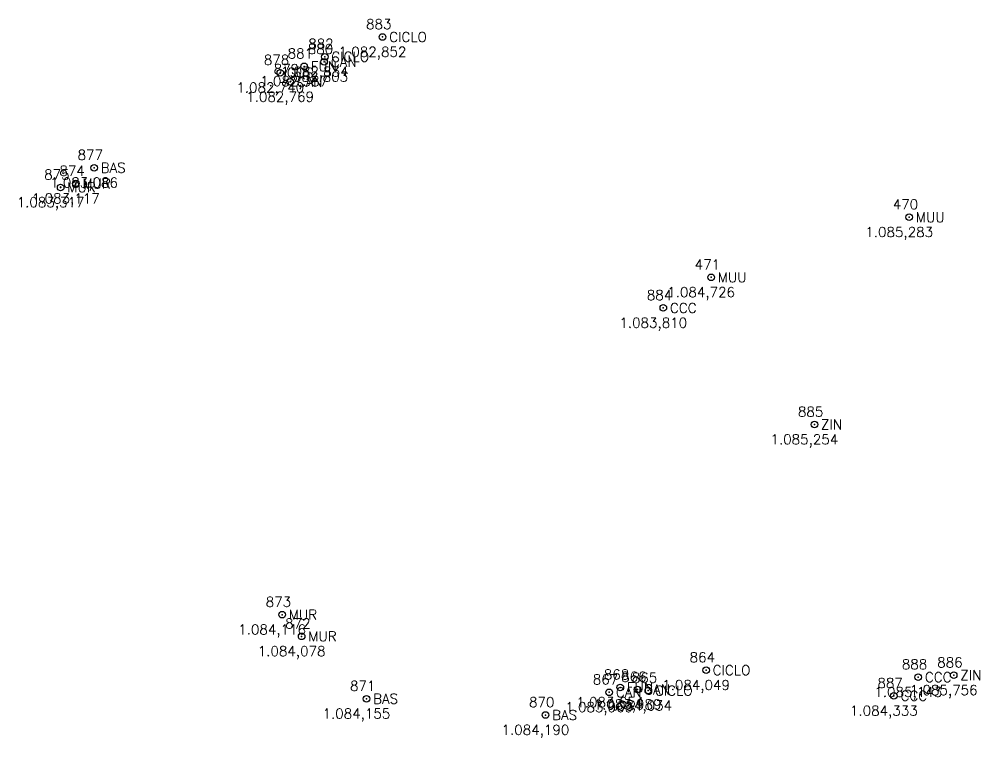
# Model space of a CAD drawing. Extents: x 190546 to 194941, y 8251022 to 8268833.
# Drawn here: x 194600.71 to 194644.41, y 8268466.84 to 8268499.55 of the extents above; entities that cross this region are included whole.
import ezdxf

# ---------------------------------------------------------------- set-up
doc = ezdxf.new("R2010")
doc.units = 0
doc.header["$LTSCALE"] = 10
doc.header["$MEASUREMENT"] = 0
doc.linetypes.add('CONTINUO', pattern=[0])
doc.layers.get('0').update_dxf_attribs({"linetype": 'CONTINUOUS'})
doc.layers.add('_IRRADIACAO', color=7, linetype='CONTINUO')
doc.styles.add('ROMANS', font='romans', dxfattribs={"height": 0.2})
doc.styles.get("Standard").update_dxf_attribs({"font": 'txt.shx'})

# ---------------------------------------------------------------- blocks, each defined once
blk = doc.blocks.new('SIMB_CIRCULO')
at = {"color": 0, "linetype": 'CONTINUOUS'}
blk.add_circle((0, 0), 0.5, dxfattribs=at)
at = {"color": 0}
blk.add_point((0, 0), dxfattribs=at)
for tag in ['desc:', 'cota:', 'pto:']:
    blk.add_attdef(tag, (0, 0), '', height=1)

msp = doc.modelspace()

# ---------------------------------------------------------------- block references
at = {"layer": '_IRRADIACAO', "color": 4}
ref = msp.add_blockref('SIMB_CIRCULO', (194617.236, 8268498.741), dxfattribs=dict(at, xscale=0.3, yscale=0.3, zscale=0.3))
ref.add_attrib('PONTO', '883', (194616.486, 8268499.101), dxfattribs={"layer": '0', "color": 1, "height": 0.45, "style": 'ROMANS'})
ref.add_attrib('DESC', 'CICLO', (194617.536, 8268498.516), dxfattribs={"layer": '0', "color": 3, "height": 0.45, "style": 'ROMANS'})
ref.add_attrib('COTA', '1.082,852', (194615.236, 8268497.841), dxfattribs={"layer": '0', "color": 5, "height": 0.45, "style": 'ROMANS'})
ref = msp.add_blockref('SIMB_CIRCULO', (194614.583, 8268497.609), dxfattribs=dict(at, xscale=0.3, yscale=0.3, zscale=0.3))
ref.add_attrib('PONTO', '880', (194613.833, 8268497.969), dxfattribs={"layer": '0', "color": 1, "height": 0.45, "style": 'ROMANS'})
ref.add_attrib('DESC', 'CAN', (194614.883, 8268497.384), dxfattribs={"layer": '0', "color": 3, "height": 0.45, "style": 'ROMANS'})
ref.add_attrib('COTA', '1.082,803', (194612.583, 8268496.709), dxfattribs={"layer": '0', "color": 5, "height": 0.45, "style": 'ROMANS'})
ref = msp.add_blockref('SIMB_CIRCULO', (194614.606, 8268497.84), dxfattribs=dict(at, xscale=0.3, yscale=0.3, zscale=0.3))
ref.add_attrib('PONTO', '882', (194613.856, 8268498.2), dxfattribs={"layer": '0', "color": 1, "height": 0.45, "style": 'ROMANS'})
ref.add_attrib('DESC', 'CICLO', (194614.906, 8268497.615), dxfattribs={"layer": '0', "color": 3, "height": 0.45, "style": 'ROMANS'})
ref.add_attrib('COTA', '1.082,834', (194612.606, 8268496.94), dxfattribs={"layer": '0', "color": 5, "height": 0.45, "style": 'ROMANS'})
ref = msp.add_blockref('SIMB_CIRCULO', (194613.667, 8268497.405), dxfattribs=dict(at, xscale=0.3, yscale=0.3, zscale=0.3))
ref.add_attrib('PONTO', '881', (194612.917, 8268497.765), dxfattribs={"layer": '0', "color": 1, "height": 0.45, "style": 'ROMANS'})
ref.add_attrib('DESC', 'FUN', (194613.967, 8268497.18), dxfattribs={"layer": '0', "color": 3, "height": 0.45, "style": 'ROMANS'})
ref.add_attrib('COTA', '1.082,387', (194611.667, 8268496.505), dxfattribs={"layer": '0', "color": 5, "height": 0.45, "style": 'ROMANS'})
ref = msp.add_blockref('SIMB_CIRCULO', (194612.584, 8268497.113), dxfattribs=dict(at, xscale=0.3, yscale=0.3, zscale=0.3))
ref.add_attrib('PONTO', '878', (194611.834, 8268497.473), dxfattribs={"layer": '0', "color": 1, "height": 0.45, "style": 'ROMANS'})
ref.add_attrib('DESC', 'COS', (194612.884, 8268496.888), dxfattribs={"layer": '0', "color": 3, "height": 0.45, "style": 'ROMANS'})
ref.add_attrib('COTA', '1.082,740', (194610.584, 8268496.213), dxfattribs={"layer": '0', "color": 5, "height": 0.45, "style": 'ROMANS'})
ref = msp.add_blockref('SIMB_CIRCULO', (194613.033, 8268496.696), dxfattribs=dict(at, xscale=0.3, yscale=0.3, zscale=0.3))
ref.add_attrib('PONTO', '879', (194612.283, 8268497.056), dxfattribs={"layer": '0', "color": 1, "height": 0.45, "style": 'ROMANS'})
ref.add_attrib('DESC', 'CAN', (194613.332, 8268496.471), dxfattribs={"layer": '0', "color": 3, "height": 0.45, "style": 'ROMANS'})
ref.add_attrib('COTA', '1.082,769', (194611.033, 8268495.796), dxfattribs={"layer": '0', "color": 5, "height": 0.45, "style": 'ROMANS'})
ref = msp.add_blockref('SIMB_CIRCULO', (194604.111, 8268492.789), dxfattribs=dict(at, xscale=0.3, yscale=0.3, zscale=0.3))
ref.add_attrib('PONTO', '877', (194603.361, 8268493.149), dxfattribs={"layer": '0', "color": 1, "height": 0.45, "style": 'ROMANS'})
ref.add_attrib('DESC', 'BAS', (194604.411, 8268492.564), dxfattribs={"layer": '0', "color": 3, "height": 0.45, "style": 'ROMANS'})
ref.add_attrib('COTA', '1.083,086', (194602.111, 8268491.889), dxfattribs={"layer": '0', "color": 5, "height": 0.45, "style": 'ROMANS'})
ref = msp.add_blockref('SIMB_CIRCULO', (194603.282, 8268492.068), dxfattribs=dict(at, xscale=0.3, yscale=0.3, zscale=0.3))
ref.add_attrib('PONTO', '874', (194602.532, 8268492.428), dxfattribs={"layer": '0', "color": 1, "height": 0.45, "style": 'ROMANS'})
ref.add_attrib('DESC', 'MUR', (194603.582, 8268491.843), dxfattribs={"layer": '0', "color": 3, "height": 0.45, "style": 'ROMANS'})
ref.add_attrib('COTA', '1.083,117', (194601.282, 8268491.168), dxfattribs={"layer": '0', "color": 5, "height": 0.45, "style": 'ROMANS'})
ref = msp.add_blockref('SIMB_CIRCULO', (194602.59, 8268491.895), dxfattribs=dict(at, xscale=0.3, yscale=0.3, zscale=0.3))
ref.add_attrib('PONTO', '875', (194601.84, 8268492.255), dxfattribs={"layer": '0', "color": 1, "height": 0.45, "style": 'ROMANS'})
ref.add_attrib('DESC', 'MUR', (194602.89, 8268491.67), dxfattribs={"layer": '0', "color": 3, "height": 0.45, "style": 'ROMANS'})
ref.add_attrib('COTA', '1.083,317', (194600.59, 8268490.995), dxfattribs={"layer": '0', "color": 5, "height": 0.45, "style": 'ROMANS'})
ref = msp.add_blockref('SIMB_CIRCULO', (194641.199, 8268490.538), dxfattribs=dict(at, xscale=0.3, yscale=0.3, zscale=0.3))
ref.add_attrib('PONTO', '470', (194640.449, 8268490.898), dxfattribs={"layer": '0', "color": 1, "height": 0.45, "style": 'ROMANS'})
ref.add_attrib('DESC', 'MUU', (194641.499, 8268490.313), dxfattribs={"layer": '0', "color": 3, "height": 0.45, "style": 'ROMANS'})
ref.add_attrib('COTA', '1.085,283', (194639.199, 8268489.638), dxfattribs={"layer": '0', "color": 5, "height": 0.45, "style": 'ROMANS'})
ref = msp.add_blockref('SIMB_CIRCULO', (194632.187, 8268487.801), dxfattribs=dict(at, xscale=0.3, yscale=0.3, zscale=0.3))
ref.add_attrib('PONTO', '471', (194631.437, 8268488.161), dxfattribs={"layer": '0', "color": 1, "height": 0.45, "style": 'ROMANS'})
ref.add_attrib('DESC', 'MUU', (194632.486, 8268487.576), dxfattribs={"layer": '0', "color": 3, "height": 0.45, "style": 'ROMANS'})
ref.add_attrib('COTA', '1.084,726', (194630.187, 8268486.901), dxfattribs={"layer": '0', "color": 5, "height": 0.45, "style": 'ROMANS'})
ref = msp.add_blockref('SIMB_CIRCULO', (194630.01, 8268486.407), dxfattribs=dict(at, xscale=0.3, yscale=0.3, zscale=0.3))
ref.add_attrib('PONTO', '884', (194629.26, 8268486.767), dxfattribs={"layer": '0', "color": 1, "height": 0.45, "style": 'ROMANS'})
ref.add_attrib('DESC', 'CCC', (194630.31, 8268486.182), dxfattribs={"layer": '0', "color": 3, "height": 0.45, "style": 'ROMANS'})
ref.add_attrib('COTA', '1.083,810', (194628.01, 8268485.507), dxfattribs={"layer": '0', "color": 5, "height": 0.45, "style": 'ROMANS'})
ref = msp.add_blockref('SIMB_CIRCULO', (194636.884, 8268481.099), dxfattribs=dict(at, xscale=0.3, yscale=0.3, zscale=0.3))
ref.add_attrib('PONTO', '885', (194636.134, 8268481.459), dxfattribs={"layer": '0', "color": 1, "height": 0.45, "style": 'ROMANS'})
ref.add_attrib('DESC', 'ZIN', (194637.184, 8268480.874), dxfattribs={"layer": '0', "color": 3, "height": 0.45, "style": 'ROMANS'})
ref.add_attrib('COTA', '1.085,254', (194634.884, 8268480.199), dxfattribs={"layer": '0', "color": 5, "height": 0.45, "style": 'ROMANS'})
ref = msp.add_blockref('SIMB_CIRCULO', (194612.668, 8268472.444), dxfattribs=dict(at, xscale=0.3, yscale=0.3, zscale=0.3))
ref.add_attrib('PONTO', '873', (194611.918, 8268472.804), dxfattribs={"layer": '0', "color": 1, "height": 0.45, "style": 'ROMANS'})
ref.add_attrib('DESC', 'MUR', (194612.968, 8268472.219), dxfattribs={"layer": '0', "color": 3, "height": 0.45, "style": 'ROMANS'})
ref.add_attrib('COTA', '1.084,116', (194610.668, 8268471.544), dxfattribs={"layer": '0', "color": 5, "height": 0.45, "style": 'ROMANS'})
ref = msp.add_blockref('SIMB_CIRCULO', (194613.556, 8268471.458), dxfattribs=dict(at, xscale=0.3, yscale=0.3, zscale=0.3))
ref.add_attrib('PONTO', '872', (194612.806, 8268471.818), dxfattribs={"layer": '0', "color": 1, "height": 0.45, "style": 'ROMANS'})
ref.add_attrib('DESC', 'MUR', (194613.856, 8268471.233), dxfattribs={"layer": '0', "color": 3, "height": 0.45, "style": 'ROMANS'})
ref.add_attrib('COTA', '1.084,078', (194611.556, 8268470.558), dxfattribs={"layer": '0', "color": 5, "height": 0.45, "style": 'ROMANS'})
ref = msp.add_blockref('SIMB_CIRCULO', (194631.956, 8268469.918), dxfattribs=dict(at, xscale=0.3, yscale=0.3, zscale=0.3))
ref.add_attrib('PONTO', '864', (194631.206, 8268470.278), dxfattribs={"layer": '0', "color": 1, "height": 0.45, "style": 'ROMANS'})
ref.add_attrib('DESC', 'CICLO', (194632.256, 8268469.693), dxfattribs={"layer": '0', "color": 3, "height": 0.45, "style": 'ROMANS'})
ref.add_attrib('COTA', '1.084,049', (194629.956, 8268469.018), dxfattribs={"layer": '0', "color": 5, "height": 0.45, "style": 'ROMANS'})
ref = msp.add_blockref('SIMB_CIRCULO', (194643.222, 8268469.687), dxfattribs=dict(at, xscale=0.3, yscale=0.3, zscale=0.3))
ref.add_attrib('PONTO', '886', (194642.472, 8268470.047), dxfattribs={"layer": '0', "color": 1, "height": 0.45, "style": 'ROMANS'})
ref.add_attrib('DESC', 'ZIN', (194643.522, 8268469.462), dxfattribs={"layer": '0', "color": 3, "height": 0.45, "style": 'ROMANS'})
ref.add_attrib('COTA', '1.085,756', (194641.222, 8268468.787), dxfattribs={"layer": '0', "color": 5, "height": 0.45, "style": 'ROMANS'})
ref = msp.add_blockref('SIMB_CIRCULO', (194641.611, 8268469.601), dxfattribs=dict(at, xscale=0.3, yscale=0.3, zscale=0.3))
ref.add_attrib('PONTO', '888', (194640.861, 8268469.961), dxfattribs={"layer": '0', "color": 1, "height": 0.45, "style": 'ROMANS'})
ref.add_attrib('DESC', 'CCC', (194641.911, 8268469.376), dxfattribs={"layer": '0', "color": 3, "height": 0.45, "style": 'ROMANS'})
ref.add_attrib('COTA', '1.085,143', (194639.611, 8268468.701), dxfattribs={"layer": '0', "color": 5, "height": 0.45, "style": 'ROMANS'})
ref = msp.add_blockref('SIMB_CIRCULO', (194627.55, 8268468.911), dxfattribs=dict(at, xscale=0.3, yscale=0.3, zscale=0.3))
ref.add_attrib('PONTO', '867', (194626.8, 8268469.271), dxfattribs={"layer": '0', "color": 1, "height": 0.45, "style": 'ROMANS'})
ref.add_attrib('DESC', 'CAN', (194627.85, 8268468.686), dxfattribs={"layer": '0', "color": 3, "height": 0.45, "style": 'ROMANS'})
ref.add_attrib('COTA', '1.083,969', (194625.55, 8268468.011), dxfattribs={"layer": '0', "color": 5, "height": 0.45, "style": 'ROMANS'})
ref = msp.add_blockref('SIMB_CIRCULO', (194628.053, 8268469.135), dxfattribs=dict(at, xscale=0.3, yscale=0.3, zscale=0.3))
ref.add_attrib('PONTO', '868', (194627.303, 8268469.495), dxfattribs={"layer": '0', "color": 1, "height": 0.45, "style": 'ROMANS'})
ref.add_attrib('DESC', 'FUN', (194628.353, 8268468.91), dxfattribs={"layer": '0', "color": 3, "height": 0.45, "style": 'ROMANS'})
ref.add_attrib('COTA', '1.083,654', (194626.053, 8268468.235), dxfattribs={"layer": '0', "color": 5, "height": 0.45, "style": 'ROMANS'})
ref = msp.add_blockref('SIMB_CIRCULO', (194628.841, 8268469.035), dxfattribs=dict(at, xscale=0.3, yscale=0.3, zscale=0.3))
ref.add_attrib('PONTO', '866', (194628.091, 8268469.395), dxfattribs={"layer": '0', "color": 1, "height": 0.45, "style": 'ROMANS'})
ref.add_attrib('DESC', 'CAN', (194629.141, 8268468.81), dxfattribs={"layer": '0', "color": 3, "height": 0.45, "style": 'ROMANS'})
ref.add_attrib('COTA', '1.083,989', (194626.841, 8268468.135), dxfattribs={"layer": '0', "color": 5, "height": 0.45, "style": 'ROMANS'})
ref = msp.add_blockref('SIMB_CIRCULO', (194629.327, 8268468.987), dxfattribs=dict(at, xscale=0.3, yscale=0.3, zscale=0.3))
ref.add_attrib('PONTO', '865', (194628.577, 8268469.347), dxfattribs={"layer": '0', "color": 1, "height": 0.45, "style": 'ROMANS'})
ref.add_attrib('DESC', 'CICLO', (194629.627, 8268468.762), dxfattribs={"layer": '0', "color": 3, "height": 0.45, "style": 'ROMANS'})
ref.add_attrib('COTA', '1.084,034', (194627.327, 8268468.087), dxfattribs={"layer": '0', "color": 5, "height": 0.45, "style": 'ROMANS'})
ref = msp.add_blockref('SIMB_CIRCULO', (194640.501, 8268468.749), dxfattribs=dict(at, xscale=0.3, yscale=0.3, zscale=0.3))
ref.add_attrib('PONTO', '887', (194639.751, 8268469.109), dxfattribs={"layer": '0', "color": 1, "height": 0.45, "style": 'ROMANS'})
ref.add_attrib('DESC', 'CCC', (194640.801, 8268468.524), dxfattribs={"layer": '0', "color": 3, "height": 0.45, "style": 'ROMANS'})
ref.add_attrib('COTA', '1.084,333', (194638.501, 8268467.849), dxfattribs={"layer": '0', "color": 5, "height": 0.45, "style": 'ROMANS'})
ref = msp.add_blockref('SIMB_CIRCULO', (194616.504, 8268468.617), dxfattribs=dict(at, xscale=0.3, yscale=0.3, zscale=0.3))
ref.add_attrib('PONTO', '871', (194615.754, 8268468.977), dxfattribs={"layer": '0', "color": 1, "height": 0.45, "style": 'ROMANS'})
ref.add_attrib('DESC', 'BAS', (194616.804, 8268468.392), dxfattribs={"layer": '0', "color": 3, "height": 0.45, "style": 'ROMANS'})
ref.add_attrib('COTA', '1.084,155', (194614.504, 8268467.717), dxfattribs={"layer": '0', "color": 5, "height": 0.45, "style": 'ROMANS'})
ref = msp.add_blockref('SIMB_CIRCULO', (194624.648, 8268467.877), dxfattribs=dict(at, xscale=0.3, yscale=0.3, zscale=0.3))
ref.add_attrib('PONTO', '870', (194623.898, 8268468.237), dxfattribs={"layer": '0', "color": 1, "height": 0.45, "style": 'ROMANS'})
ref.add_attrib('DESC', 'BAS', (194624.948, 8268467.652), dxfattribs={"layer": '0', "color": 3, "height": 0.45, "style": 'ROMANS'})
ref.add_attrib('COTA', '1.084,190', (194622.648, 8268466.977), dxfattribs={"layer": '0', "color": 5, "height": 0.45, "style": 'ROMANS'})

doc.saveas('drawing.dxf')
